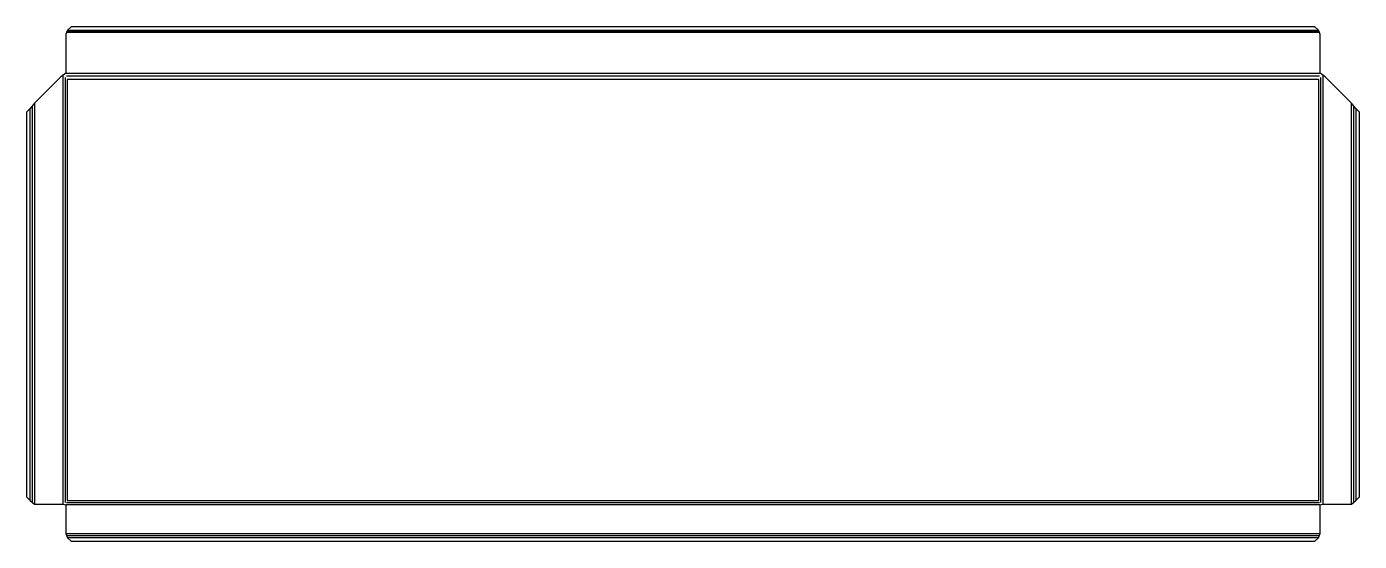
# Model space of a CAD drawing. Header units: millimetres. Extents: x -25 to 713, y 0 to 285.
import ezdxf

# ---------------------------------------------------------------- set-up
doc = ezdxf.new("R2010")
doc.units = ezdxf.units.MM

msp = doc.modelspace()

# ---------------------------------------------------------------- linework, layer by layer
at = {"layer": 'BEND'}
for p, q in [((691.12, 282.11), (-2.26, 282.11)), ((-3.2, 256.52), (-3.2, 21.52)), ((691.38, 257.22), (-2.52, 257.22)), ((692.06, 21.52), (692.06, 256.52)), ((-21.46, 240.9), (-21.46, 21.56)), ((710.32, 21.56), (710.32, 240.9)), ((-2.52, 21.39), (691.38, 21.39)), ((-2.49, 3.13), (691.34, 3.13))]:
    msp.add_line(p, q, dxfattribs=at)
at = {"layer": 'BEND_EXTENT'}
for p, q in [((691.38, 281.54), (-2.52, 281.54)), ((-2, 282.68), (690.86, 282.68)), ((-2.97, 258.92), (691.83, 258.92)), ((-4.33, 20.52), (-4.33, 257.52)), ((693.19, 257.52), (693.19, 20.52)), ((-22.59, 22.59), (-22.59, 239.45)), ((-20.33, 242.35), (-20.33, 20.52)), ((709.19, 20.52), (709.19, 242.35)), ((711.45, 239.45), (711.45, 22.59)), ((691.83, 20.26), (-2.97, 20.26)), ((-2.97, 4.26), (691.83, 4.26)), ((690.86, 2), (-2, 2))]:
    msp.add_line(p, q, dxfattribs=at)
msp.add_lwpolyline([(690.93, 22.52), (690.93, 255.52), (-2.07, 255.52), (-2.07, 22.52)], close=True, dxfattribs=at)
at = {"layer": 'OUTER_PROFILES'}
msp.add_lwpolyline([(-22.59, 22.59), (-20.33, 20.52), (-4.33, 20.52), (-2.97, 20.26), (-2.97, 4.26), (-2, 2), (0, 0), (688.86, 0), (690.86, 2), (691.83, 4.26), (691.83, 20.26), (693.19, 20.52), (709.19, 20.52), (711.45, 22.59), (713.45, 24.59), (713.45, 237.45), (711.45, 239.45), (709.19, 242.35), (694.61, 256.94), (691.83, 258.92), (691.83, 280.26), (691.38, 281.54), (690.86, 282.68), (688.86, 284.68), (0, 284.68), (-2, 282.68), (-2.52, 281.54), (-2.97, 280.26), (-2.97, 258.92), (-5.75, 256.94), (-20.33, 242.35), (-22.59, 239.45), (-24.59, 237.45), (-24.59, 24.59)], close=True, dxfattribs=at)

doc.saveas('drawing.dxf')
